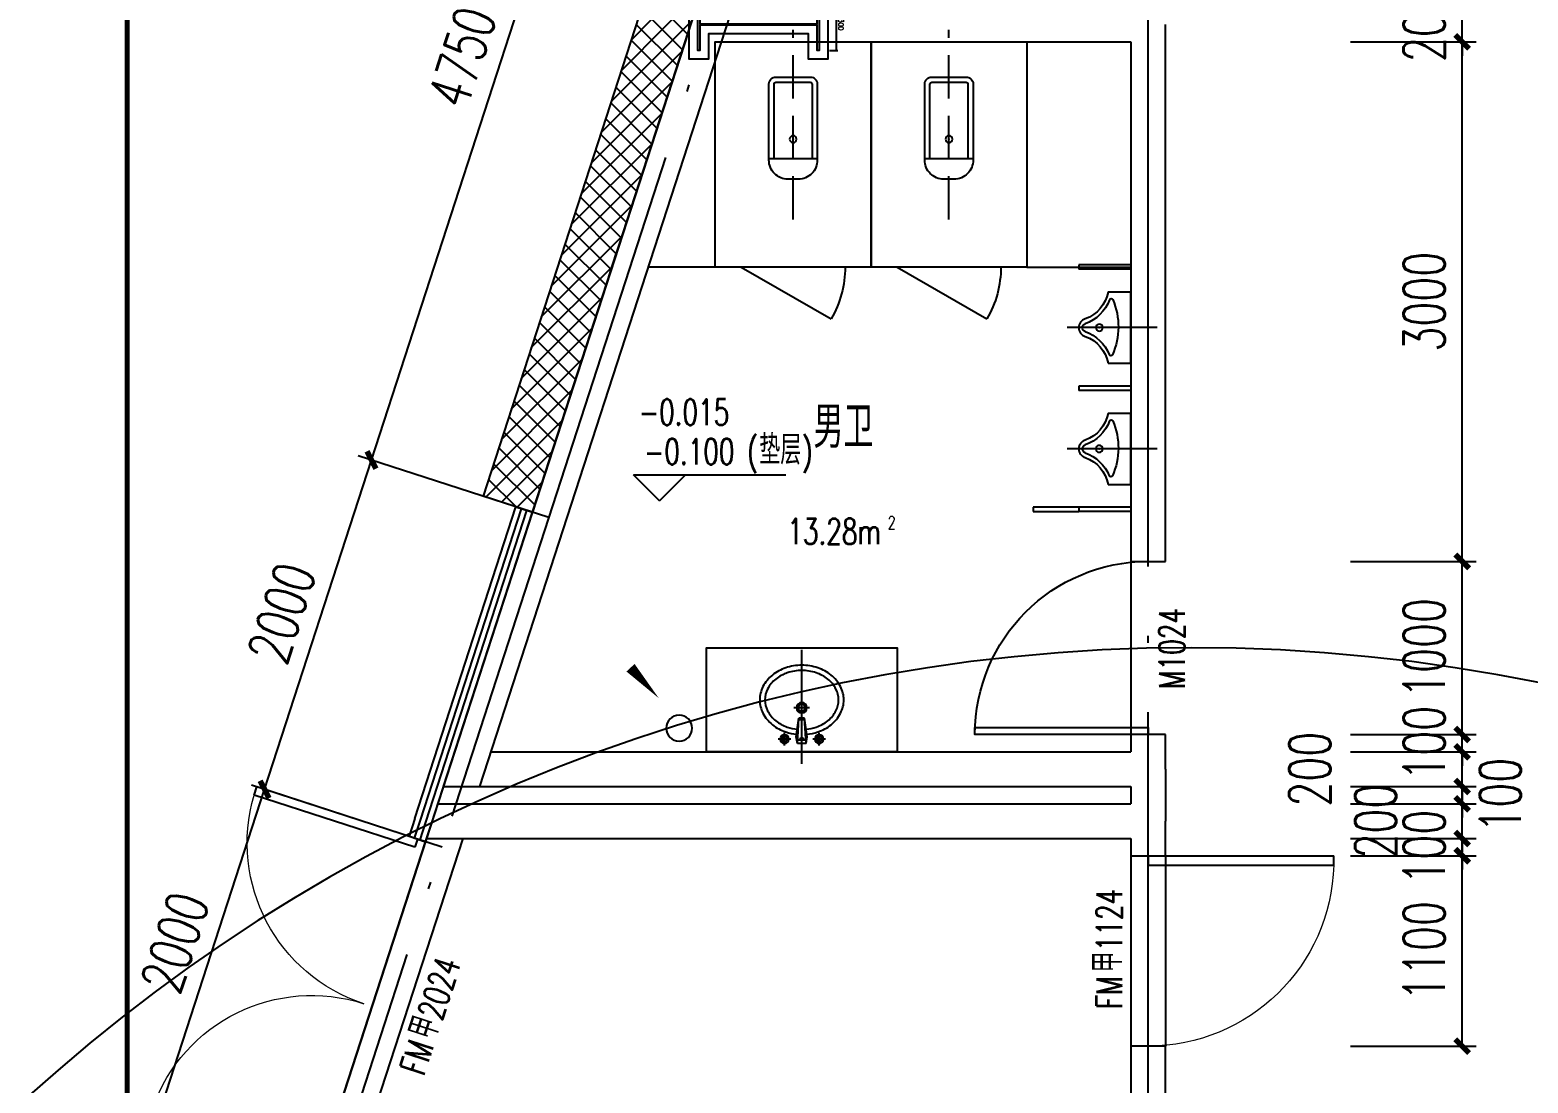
# Model space of a CAD drawing. Extents: x -1313754 to 847533, y 489853 to 941203.
# Drawn here: x -301312 to -292660, y 610357 to 616439 of the extents above; entities that cross this region are included whole.
import ezdxf

# ---------------------------------------------------------------- set-up
doc = ezdxf.new("R2010")
doc.units = 0
doc.header["$LTSCALE"] = 1000
doc.header["$MEASUREMENT"] = 0
for name, pattern in [('10平面$1$DOTE', [2.42, 2, -0.2, 0.02, -0.2]), ('DASH', [0.35, 0.25, -0.1]), ('DOTE', [2.42, 2, -0.2, 0.02, -0.2])]:
    doc.linetypes.add(name, pattern=pattern)
doc.layers.get('Defpoints').update_dxf_attribs({"color": 210})
for name, color, linetype in [('10平面$0$WINDOW_TEXT', 7, 'Continuous'), ('10平面$1$A-AXIS-DOTE', 14, '10平面$1$DOTE'), ('A-AXIS-DOTE', 14, 'DOTE'), ('A-AXIS-DP', 126, 'Continuous'), ('A-HATCH-2', 251, 'Continuous'), ('A-LIN-V', 9, 'Continuous'), ('A-WC', 223, 'Continuous'), ('A-WINDOW', 140, 'Continuous'), ('A-彩色打印层', 12, 'Continuous'), ('A-防火门窗', 1, 'Continuous'), ('AS-COLN', 6, 'Continuous'), ('AS-WALL', 40, 'Continuous'), ('AS-结构边线层', 200, 'Continuous'), ('DIM_ELEV', 3, 'Continuous'), ('DIM_SYMB', 3, 'Continuous'), ('PUB_HATCH', 8, 'Continuous'), ('PUB_TEXT', 7, 'Continuous'), ('SB_ZF消火栓', 10, 'Continuous'), ('SB_ZF消火栓M', 10, 'Continuous'), ('建-墙-幕', 4, 'Continuous'), ('建-房间', 7, 'Continuous'), ('建-标高', 3, 'Continuous'), ('建-门', 4, 'Continuous'), ('建-门窗编号', 7, 'Continuous')]:
    doc.layers.add(name, color=color, linetype=linetype)
doc.styles.add('10平面$0$_TCH_WINDOW', font='SIMPLEX', dxfattribs={"height": 3.5, "bigfont": 'GBCBIG'})
doc.styles.add('_TCH_DIM_T3', font='SIMPLEX', dxfattribs={"width": 0.705882, "bigfont": 'GBCBIG'})
doc.styles.add('_TCH_SPACE', font='SIMPLEX', dxfattribs={"height": 5, "bigfont": 'GBCBIG'})
doc.styles.add('A-STANDARD', font='SIMPLEX', dxfattribs={"bigfont": 'GBCBIG'})
doc.styles.add('A-WIN-LABEL', font='SIMPLEX', dxfattribs={"bigfont": 'GBCBIG'})
doc.dimstyles.new('_TCH_ARCH&&10', dxfattribs={"dimtxt": 29.75, "dimasz": 10, "dimexe": 10, "dimexo": 10, "dimgap": 12.625, "dimtad": 1, "dimdec": 0, "dimzin": 0, "dimdsep": 46, "dimtxsty": '_TCH_DIM_T3', "dimblk": 'ARCHTICK', "dimcen": 0.09, "dimclrt": 7, "dimazin": 2, "dimtfac": 1, "dimtdec": 0, "dimtix": 1, "dimtmove": 2, "dimatfit": 3, "dimfxl": 0, "dimtolj": 1, "dimtzin": 0, "dimarcsym": 0})
doc.dimstyles.new('_TCH_ARCH&&80', dxfattribs={"dimtxt": 238, "dimasz": 80, "dimexe": 80, "dimexo": 80, "dimgap": 101, "dimtad": 1, "dimdec": 0, "dimzin": 0, "dimdsep": 46, "dimtxsty": '_TCH_DIM_T3', "dimblk": 'ARCHTICK', "dimcen": 0.09, "dimclrt": 7, "dimazin": 2, "dimtfac": 1, "dimtdec": 0, "dimtix": 1, "dimtmove": 2, "dimatfit": 3, "dimfxl": 0, "dimtolj": 1, "dimtzin": 0, "dimarcsym": 0})
pattern_1 = [(45, (60, 0), (-60.000061, 60.000061), []), (135, (60, 0), (-60.000061, -60.000061), [])]

# ---------------------------------------------------------------- blocks, each defined once
blk = doc.blocks.new('dote')
at = {"layer": 'A-AXIS-DOTE', "ltscale": 2}
blk.add_line((-74117.8, -264080), (-74117.8, -178596), dxfattribs=at)
blk.add_lwpolyline([(-94568.7, -243562.8), (-72924.8, -176855.6)], dxfattribs=at)
blk = doc.blocks.new('厕卫')
at = {"layer": 'A-AXIS-DOTE', "linetype": 'DASH'}
blk.add_line((50, -823.1), (50, 271.9), dxfattribs=at)
at = {"layer": 'A-WC'}
for p, q in [((-59.8, -40), (-59.8, -469.7)), ((149.8, -30), (-49.8, -30)), ((159.8, -469.7), (159.8, -40)), ((189.8, -469.7), (-89.8, -469.7)), ((350, -1097.2), (-169.6, -1397.2))]:
    blk.add_line(p, q, dxfattribs=at)
blk.add_lwpolyline([(-400, 202.8), (-400, -1097.2), (500, -1097.2), (500, 202.8)], close=True, dxfattribs=at)
blk.add_lwpolyline([(189.8, -40, 0.414214), (149.8, 0), (-49.8, 0, 0.414214), (-89.8, -40), (-89.8, -479.7, 0.414214), (20.2, -589.7), (79.8, -589.7, 0.414214), (189.8, -479.7)], format="xyb", close=True, dxfattribs=at)
blk.add_circle((50, -358.6), 20, dxfattribs=at)
for centre, radius, start, end in [((-49.8, -40), 10, 90, 180), ((149.8, -40), 10, 0, 90), ((350, -1097.2), 600, 180, 209.99988)]:
    blk.add_arc(centre, radius, start, end, dxfattribs=at)
for p in [(50, 0), (50, -358.6)]:
    blk.add_point(p, dxfattribs=at)
blk = doc.blocks.new('43243')
at = {"layer": 'AS-结构边线层'}
blk.add_lwpolyline([(-263994.2, 621290.1), (-277514.2, 621290.1), (-277514.2, 621120.1), (-279354.2, 621120.1), (-279354.2, 620570.1), (-281454.2, 620570), (-281454.2, 621120.1), (-295987, 621120.1), (-313454.2, 567285.8), (-313454.2, 548519.9), (-281454.2, 548519.9), (-281454.2, 549070), (-279354.2, 549070), (-279354.2, 548519.9), (-277514.2, 548519.9), (-277514.2, 548349.9), (-263994.2, 548349.9)], dxfattribs=at)
blk = doc.blocks.new('_ArchTick')
at = {"color": 0, "linetype": 'ByBlock', "const_width": 0.4}
blk.add_lwpolyline([(-0.5, -0.5), (0.5, 0.5)], dxfattribs=at)
blk = doc.blocks.new('*D1765')
at = {"layer": 'A-AXIS-DP', "color": 0, "lineweight": -2}
for p, q in [((-195790, 766880), (-195790, 766928.7)), ((-195790, 766918.7), (-195490, 766918.7)), ((-195490, 766880), (-195490, 766928.7))]:
    blk.add_line(p, q, dxfattribs=at)
at = {"layer": 'Defpoints', "color": 0}
for p in [(-195490, 766918.7), (-195790, 766870), (-195490, 766870)]:
    blk.add_point(p, dxfattribs=at)
at = {"layer": 'A-AXIS-DP', "color": 0, "lineweight": -2, "xscale": 10, "yscale": 10, "zscale": 10, "rotation": 180}
blk.add_blockref('_ArchTick', (-195790, 766918.7), dxfattribs=at)
at = {"layer": 'A-AXIS-DP', "color": 0, "lineweight": -2, "xscale": 10, "yscale": 10, "zscale": 10}
blk.add_blockref('_ArchTick', (-195490, 766918.7), dxfattribs=at)
at = {"layer": 'A-AXIS-DP', "color": 7, "insert": (-195640, 766946.2), "char_height": 29.75, "attachment_point": 5, "style": '_TCH_DIM_T3'}
blk.add_mtext('\\A1;300', dxfattribs=at)
blk = doc.blocks.new('*D1766')
at = {"layer": 'A-AXIS-DP', "color": 0, "lineweight": -2}
for p, q in [((-195800, 766820), (-195841.2, 766820)), ((-195831.2, 766120), (-195831.2, 766820)), ((-195800, 766120), (-195841.2, 766120))]:
    blk.add_line(p, q, dxfattribs=at)
at = {"layer": 'Defpoints', "color": 0}
for p in [(-195831.2, 766820), (-195790, 766820), (-195790, 766120)]:
    blk.add_point(p, dxfattribs=at)
at = {"layer": 'A-AXIS-DP', "color": 0, "lineweight": -2, "xscale": 10, "yscale": 10, "zscale": 10}
for p, rotation in [((-195831.2, 766820), 90), ((-195831.2, 766120), 270)]:
    blk.add_blockref('_ArchTick', p, dxfattribs=dict(at, rotation=rotation))
at = {"layer": 'A-AXIS-DP', "color": 7, "insert": (-195858.7, 766470), "char_height": 29.75, "attachment_point": 5, "rotation": 90, "style": '_TCH_DIM_T3'}
blk.add_mtext('\\A1;700', dxfattribs=at)
blk = doc.blocks.new('$lvtry$00000224')
at = {"color": 0}
for p, q in [((-362.5, 0), (-362.5, -300)), ((-337.5, 0), (-362.5, 0)), ((-337.5, 0), (-337.5, -300)), ((337.5, 0), (337.5, -300)), ((362.5, 0), (337.5, 0)), ((362.5, 0), (362.5, -300)), ((-337.5, -300), (-362.5, -300)), ((362.5, -300), (337.5, -300))]:
    blk.add_line(p, q, dxfattribs=at)
at = {"color": 0, "elevation": 0}
blk.add_lwpolyline([(-205, -130.7), (-205, 0), (205, 0), (205, -130.7, 0.268068), (50.8, -263.5, -0.317765), (0, -299.6, -0.317765), (-50.8, -263.5, 0.268068)], format="xyb", close=True, dxfattribs=at)
at = {"color": 0}
blk.add_circle((0, -181.6, 0), 20, dxfattribs=at)
for centre, radius, start, end in [((5.1, -466.4, 0), 395, 66.66751, 114.10839), ((-152.2, -115, 0), 10, 114.10839, 248.1394), ((-242.8, -340.9, 0), 233.4, 19.26394, 68.1394), ((242.8, -340.9, 0), 233.4, 110.49411, 160.73606), ((157.6, -112.9, 0), 10, 290.49411, 66.66751), ((0.2, -256, 0), 24, 199.26394, 269.49984), ((-0.2, -256, 0), 24, 270.50016, 340.73606)]:
    blk.add_arc(centre, radius, start, end, dxfattribs=at)
blk.add_point((0, -181.6, 0), dxfattribs=at)
at = {"layer": 'A-AXIS-DOTE'}
blk.add_lwpolyline([(0, 152.7), (0, -367.3)], dxfattribs=at)
blk = doc.blocks.new('小便器')
at = {"layer": 'A-WC', "xscale": -1, "rotation": 89.99999999999999}
blk.add_blockref('$lvtry$00000224', (2044606.1, 1695653.6), dxfattribs=at)
blk = doc.blocks.new('343243')
at = {"layer": '10平面$1$A-AXIS-DOTE'}
blk.add_lwpolyline([(-137039.2, 783550), (-137039.2, 784210)], dxfattribs=at)
at = {"layer": 'A-WC'}
for p, q in [((-137039.2, 783829.9), (-137039.2, 783920.1)), ((-137084.2, 783875), (-136994.1, 783875)), ((-137070.6, 783706.5), (-137055.9, 783814.2)), ((-137064.2, 783667.6), (-137055.9, 783814.2)), ((-137056.4, 783804.1), (-137022, 783804.1)), ((-137055.9, 783814.2), (-137022.5, 783814.2)), ((-137014.2, 783667.6), (-137022.5, 783814.2)), ((-137007.7, 783706.5), (-137022.5, 783814.2)), ((-137139.2, 783657.5), (-137139.2, 783730.5)), ((-137064.2, 783667.6), (-137070.6, 783706.5)), ((-137014.2, 783667.6), (-137007.7, 783706.5)), ((-136939.2, 783657.5), (-136939.2, 783730.5)), ((-137175.7, 783694), (-137102.7, 783694)), ((-137064.2, 783667.6), (-137014.2, 783667.6)), ((-137063.1, 783687.3), (-137015.3, 783687.3)), ((-136975.7, 783694), (-136902.7, 783694))]:
    blk.add_line(p, q, dxfattribs=at)
for points in [[(-137068.6, 783721.5, -0.055034), (-137132.1, 783735, -0.088849), (-137208.4, 783776.4, -0.104988), (-137263.3, 783843.2, -0.12017), (-137282, 783920, -0.12017), (-137263.3, 783996.8, -0.104988), (-137208.4, 784063.6, -0.088849), (-137132.1, 784105, -0.080052), (-137039.2, 784120, -0.080052)], [(-137064.5, 783751.2, -0.056066), (-137122.6, 783763.4, -0.088849), (-137189.7, 783799.8, -0.104988), (-137236.6, 783857, -0.12017), (-137252, 783920, -0.12017), (-137236.6, 783983, -0.104988), (-137189.7, 784040.2, -0.088849), (-137122.6, 784076.6, -0.080052), (-137039.2, 784090, -0.080052)], [(-137039.2, 784120, -0.080052), (-136946.3, 784105, -0.088849), (-136870, 784063.6, -0.104988), (-136815.1, 783996.8, -0.12017), (-136796.4, 783920, -0.12017), (-136815.1, 783843.2, -0.104988), (-136870, 783776.4, -0.088849), (-136946.3, 783735, -0.055034), (-137009.8, 783721.5, -0.080052)], [(-137039.2, 784090, -0.080052), (-136955.7, 784076.6, -0.088849), (-136888.7, 784040.2, -0.104988), (-136841.7, 783983, -0.12017), (-136826.4, 783920, -0.12017), (-136841.7, 783857, -0.104988), (-136888.7, 783799.8, -0.088849), (-136955.7, 783763.4, -0.056066), (-137013.9, 783751.2, -0.080052)]]:
    blk.add_lwpolyline(points, format="xyb", dxfattribs=at)
for centre, radius in [((-137039.2, 783875), 30), ((-137039.2, 783875), 20), ((-137139.2, 783694), 25), ((-137139.2, 783694), 15), ((-136939.2, 783694), 25), ((-136939.2, 783694), 15)]:
    blk.add_circle(centre, radius, dxfattribs=at)
for centre, start, end in [((-137040.4, 783694.7), 80.52523, 279.47477), ((-137038, 783694.7), 260.52523, 99.47477)]:
    blk.add_arc(centre, 7.19, start, end, dxfattribs=at)
blk = doc.blocks.new('3132')
at = {"layer": 'DIM_ELEV', "linetype": 'DASH', "const_width": 30}
blk.add_lwpolyline([(-300250, 621840), (-292930, 621840, -0.414214), (-292430, 621340), (-292430, 609770, -0.414214), (-292930, 609270), (-300250, 609270, -0.414214), (-300750, 609770), (-300750, 621340, -0.414214)], format="xyb", close=True, dxfattribs=at)
blk = doc.blocks.new('45345')
at = {"layer": 'A-WC'}
h = blk.add_hatch(dxfattribs=at)
h.set_pattern_fill('ANSI31', color=256, scale=10)
h.set_pattern_definition([(30, (40598742844.535, 3385776346.45), (-7.9375, 13.74815), [])])
edge = h.paths.add_edge_path()
edge.add_arc((40598742441.347763, 3385774511.717568), 50, 0, 360)
blk.add_circle((40598742441.347763, 3385774511.717568), 50, dxfattribs=at)
blk = doc.blocks.new('A$C5D961328')
at = {"layer": 'A-LIN-V', "ltscale": 500}
blk.add_circle((350, 40), 10001.4, dxfattribs=at)
blk = doc.blocks.new('we42342343234')
at = {"layer": 'SB_ZF消火栓M', "xscale": -1, "rotation": 270}
blk.add_blockref('A$C5D961328', (-294644.2, 602520), dxfattribs=at)
blk = doc.blocks.new('234243242332')
at = {"layer": 'SB_ZF消火栓'}
blk.add_blockref('we42342343234', (0, 0), dxfattribs=at)
blk = doc.blocks.new('*D496')
at = {"layer": 'A-AXIS-DP', "color": 0, "lineweight": -2}
for p, q in [((-300573.8, 610150.7), (-299956.6, 612053)), ((-298931.7, 611720.5), (-300032.7, 612077.7)), ((-299548.9, 609818.1), (-300649.9, 610175.4))]:
    blk.add_line(p, q, dxfattribs=at)
at = {"layer": 'Defpoints', "color": 0}
for p in [(-299956.6, 612053), (-298855.6, 611695.8), (-299472.8, 609793.4)]:
    blk.add_point(p, dxfattribs=at)
at = {"layer": 'A-AXIS-DP', "color": 0, "lineweight": -2, "xscale": 80, "yscale": 80, "zscale": 80}
for p, rotation in [((-299956.6, 612053), 72.023713418136), ((-300573.8, 610150.7), 252.023713418136)]:
    blk.add_blockref('_ArchTick', p, dxfattribs=dict(at, rotation=rotation))
at = {"layer": 'A-AXIS-DP', "color": 7, "insert": (-300474.4, 611169.7), "char_height": 238, "attachment_point": 5, "rotation": 72.02371, "style": '_TCH_DIM_T3'}
blk.add_mtext('\\A1;2000', dxfattribs=at)
blk = doc.blocks.new('*D497')
at = {"layer": 'A-AXIS-DP', "color": 0, "lineweight": -2}
for p, q in [((-299956.6, 612053), (-299339.3, 613955.4)), ((-298314.4, 613622.9), (-299415.4, 613980.1)), ((-298931.7, 611720.5), (-300032.7, 612077.7))]:
    blk.add_line(p, q, dxfattribs=at)
at = {"layer": 'Defpoints', "color": 0}
for p in [(-299339.3, 613955.4), (-298238.3, 613598.2), (-298855.6, 611695.8)]:
    blk.add_point(p, dxfattribs=at)
at = {"layer": 'A-AXIS-DP', "color": 0, "lineweight": -2, "xscale": 80, "yscale": 80, "zscale": 80}
for p, rotation in [((-299339.3, 613955.4), 72.02371341813563), ((-299956.6, 612053), 252.0237134181356)]:
    blk.add_blockref('_ArchTick', p, dxfattribs=dict(at, rotation=rotation))
at = {"layer": 'A-AXIS-DP', "color": 7, "insert": (-299857.2, 613072.1), "char_height": 238, "attachment_point": 5, "rotation": 72.02371, "style": '_TCH_DIM_T3'}
blk.add_mtext('\\A1;2000', dxfattribs=at)
blk = doc.blocks.new('*D498')
at = {"layer": 'A-AXIS-DP', "color": 0, "lineweight": -2}
for p, q in [((-299339.3, 613955.4), (-297873.4, 618473.5)), ((-296848.5, 618141), (-297949.4, 618498.2)), ((-298314.4, 613622.9), (-299415.4, 613980.1))]:
    blk.add_line(p, q, dxfattribs=at)
at = {"layer": 'Defpoints', "color": 0}
for p in [(-297873.4, 618473.5), (-296772.4, 618116.3), (-298238.3, 613598.2)]:
    blk.add_point(p, dxfattribs=at)
at = {"layer": 'A-AXIS-DP', "color": 0, "lineweight": -2, "xscale": 80, "yscale": 80, "zscale": 80}
for p, rotation in [((-297873.4, 618473.5), 72.02371341813652), ((-299339.3, 613955.4), 252.0237134181365)]:
    blk.add_blockref('_ArchTick', p, dxfattribs=dict(at, rotation=rotation))
at = {"layer": 'A-AXIS-DP', "color": 7, "insert": (-298815.6, 616282.4), "char_height": 238, "attachment_point": 5, "rotation": 72.02371, "style": '_TCH_DIM_T3'}
blk.add_mtext('\\A1;4750', dxfattribs=at)
blk = doc.blocks.new('*D552')
at = {"layer": 'A-AXIS-DP', "color": 0, "lineweight": -2}
for p, q in [((-293684.2, 611670), (-292960, 611670)), ((-293040, 610570), (-293040, 611670)), ((-293684.2, 610570), (-292960, 610570))]:
    blk.add_line(p, q, dxfattribs=at)
at = {"layer": 'Defpoints', "color": 0}
for p in [(-293764.2, 611670), (-293040, 611670), (-293764.2, 610570)]:
    blk.add_point(p, dxfattribs=at)
at = {"layer": 'A-AXIS-DP', "color": 0, "lineweight": -2, "xscale": 80, "yscale": 80, "zscale": 80}
for p, rotation in [((-293040, 611670), 90), ((-293040, 610570), 270)]:
    blk.add_blockref('_ArchTick', p, dxfattribs=dict(at, rotation=rotation))
at = {"layer": 'A-AXIS-DP', "color": 7, "insert": (-293260, 611120), "char_height": 238, "attachment_point": 5, "rotation": 90, "style": '_TCH_DIM_T3'}
blk.add_mtext('\\A1;1100', dxfattribs=at)
blk = doc.blocks.new('*D553')
at = {"layer": 'A-AXIS-DP', "color": 0, "lineweight": -2}
for p, q in [((-293040, 611770), (-293040, 611850)), ((-293684.2, 611770), (-292960, 611770)), ((-293040, 611670), (-293040, 611770)), ((-293684.2, 611670), (-292960, 611670)), ((-293040, 611670), (-293040, 611590))]:
    blk.add_line(p, q, dxfattribs=at)
at = {"layer": 'Defpoints', "color": 0}
for p in [(-293764.2, 611770), (-293040, 611770), (-293764.2, 611670)]:
    blk.add_point(p, dxfattribs=at)
at = {"layer": 'A-AXIS-DP', "color": 0, "lineweight": -2, "xscale": 80, "yscale": 80, "zscale": 80}
for p, rotation in [((-293040, 611770), 270), ((-293040, 611670), 90)]:
    blk.add_blockref('_ArchTick', p, dxfattribs=dict(at, rotation=rotation))
at = {"layer": 'A-AXIS-DP', "color": 7, "insert": (-293260, 611720), "char_height": 238, "attachment_point": 5, "rotation": 90, "style": '_TCH_DIM_T3'}
blk.add_mtext('\\A1;100', dxfattribs=at)
blk = doc.blocks.new('*D554')
at = {"layer": 'A-AXIS-DP', "color": 0, "lineweight": -2}
for p, q in [((-293040, 611970), (-293040, 612050)), ((-293684.2, 611970), (-292960, 611970)), ((-293040, 611770), (-293040, 611970)), ((-293684.2, 611770), (-292960, 611770)), ((-293040, 611770), (-293040, 611690))]:
    blk.add_line(p, q, dxfattribs=at)
at = {"layer": 'Defpoints', "color": 0}
for p in [(-293764.2, 611970), (-293040, 611970), (-293764.2, 611770)]:
    blk.add_point(p, dxfattribs=at)
at = {"layer": 'A-AXIS-DP', "color": 0, "lineweight": -2, "xscale": 80, "yscale": 80, "zscale": 80}
for p, rotation in [((-293040, 611970), 270), ((-293040, 611770), 90)]:
    blk.add_blockref('_ArchTick', p, dxfattribs=dict(at, rotation=rotation))
at = {"layer": 'A-AXIS-DP', "color": 7, "insert": (-293540, 611870), "char_height": 238, "attachment_point": 5, "rotation": 90, "style": '_TCH_DIM_T3'}
blk.add_mtext('\\A1;200', dxfattribs=at)
blk = doc.blocks.new('*D555')
at = {"layer": 'A-AXIS-DP', "color": 0, "lineweight": -2}
for p, q in [((-293040, 612070), (-293040, 612150)), ((-293684.2, 612070), (-292960, 612070)), ((-293040, 611970), (-293040, 612070)), ((-293684.2, 611970), (-292960, 611970)), ((-293040, 611970), (-293040, 611890))]:
    blk.add_line(p, q, dxfattribs=at)
at = {"layer": 'Defpoints', "color": 0}
for p in [(-293764.2, 612070), (-293040, 612070), (-293764.2, 611970)]:
    blk.add_point(p, dxfattribs=at)
at = {"layer": 'A-AXIS-DP', "color": 0, "lineweight": -2, "xscale": 80, "yscale": 80, "zscale": 80}
for p, rotation in [((-293040, 612070), 270), ((-293040, 611970), 90)]:
    blk.add_blockref('_ArchTick', p, dxfattribs=dict(at, rotation=rotation))
at = {"layer": 'A-AXIS-DP', "color": 7, "insert": (-292820, 612020), "char_height": 238, "attachment_point": 5, "rotation": 90, "style": '_TCH_DIM_T3'}
blk.add_mtext('\\A1;100', dxfattribs=at)
blk = doc.blocks.new('*D556')
at = {"layer": 'A-AXIS-DP', "color": 0, "lineweight": -2}
for p, q in [((-293040, 612270), (-293040, 612350)), ((-293684.2, 612270), (-292960, 612270)), ((-293040, 612070), (-293040, 612270)), ((-293684.2, 612070), (-292960, 612070)), ((-293040, 612070), (-293040, 611990))]:
    blk.add_line(p, q, dxfattribs=at)
at = {"layer": 'Defpoints', "color": 0}
for p in [(-293764.2, 612270), (-293040, 612270), (-293764.2, 612070)]:
    blk.add_point(p, dxfattribs=at)
at = {"layer": 'A-AXIS-DP', "color": 0, "lineweight": -2, "xscale": 80, "yscale": 80, "zscale": 80}
for p, rotation in [((-293040, 612270), 270), ((-293040, 612070), 90)]:
    blk.add_blockref('_ArchTick', p, dxfattribs=dict(at, rotation=rotation))
at = {"layer": 'A-AXIS-DP', "color": 7, "insert": (-293920, 612170), "char_height": 238, "attachment_point": 5, "rotation": 90, "style": '_TCH_DIM_T3'}
blk.add_mtext('\\A1;200', dxfattribs=at)
blk = doc.blocks.new('*D557')
at = {"layer": 'A-AXIS-DP', "color": 0, "lineweight": -2}
for p, q in [((-293040, 612370), (-293040, 612450)), ((-293684.2, 612370), (-292960, 612370)), ((-293040, 612270), (-293040, 612370)), ((-293684.2, 612270), (-292960, 612270)), ((-293040, 612270), (-293040, 612190))]:
    blk.add_line(p, q, dxfattribs=at)
at = {"layer": 'Defpoints', "color": 0}
for p in [(-293764.2, 612370), (-293040, 612370), (-293764.2, 612270)]:
    blk.add_point(p, dxfattribs=at)
at = {"layer": 'A-AXIS-DP', "color": 0, "lineweight": -2, "xscale": 80, "yscale": 80, "zscale": 80}
for p, rotation in [((-293040, 612370), 270), ((-293040, 612270), 90)]:
    blk.add_blockref('_ArchTick', p, dxfattribs=dict(at, rotation=rotation))
at = {"layer": 'A-AXIS-DP', "color": 7, "insert": (-293260, 612320), "char_height": 238, "attachment_point": 5, "rotation": 90, "style": '_TCH_DIM_T3'}
blk.add_mtext('\\A1;100', dxfattribs=at)
blk = doc.blocks.new('*D558')
at = {"layer": 'A-AXIS-DP', "color": 0, "lineweight": -2}
for p, q in [((-293684.2, 613370), (-292960, 613370)), ((-293040, 612370), (-293040, 613370)), ((-293684.2, 612370), (-292960, 612370))]:
    blk.add_line(p, q, dxfattribs=at)
at = {"layer": 'Defpoints', "color": 0}
for p in [(-293764.2, 613370), (-293040, 613370), (-293764.2, 612370)]:
    blk.add_point(p, dxfattribs=at)
at = {"layer": 'A-AXIS-DP', "color": 0, "lineweight": -2, "xscale": 80, "yscale": 80, "zscale": 80}
for p, rotation in [((-293040, 613370), 90), ((-293040, 612370), 270)]:
    blk.add_blockref('_ArchTick', p, dxfattribs=dict(at, rotation=rotation))
at = {"layer": 'A-AXIS-DP', "color": 7, "insert": (-293260, 612870), "char_height": 238, "attachment_point": 5, "rotation": 90, "style": '_TCH_DIM_T3'}
blk.add_mtext('\\A1;1000', dxfattribs=at)
blk = doc.blocks.new('*D559')
at = {"layer": 'A-AXIS-DP', "color": 0, "lineweight": -2}
for p, q in [((-293684.2, 616370), (-292960, 616370)), ((-293040, 613370), (-293040, 616370)), ((-293684.2, 613370), (-292960, 613370))]:
    blk.add_line(p, q, dxfattribs=at)
at = {"layer": 'Defpoints', "color": 0}
for p in [(-293764.2, 616370), (-293040, 616370), (-293764.2, 613370)]:
    blk.add_point(p, dxfattribs=at)
at = {"layer": 'A-AXIS-DP', "color": 0, "lineweight": -2, "xscale": 80, "yscale": 80, "zscale": 80}
for p, rotation in [((-293040, 616370), 90), ((-293040, 613370), 270)]:
    blk.add_blockref('_ArchTick', p, dxfattribs=dict(at, rotation=rotation))
at = {"layer": 'A-AXIS-DP', "color": 7, "insert": (-293260, 614870), "char_height": 238, "attachment_point": 5, "rotation": 90, "style": '_TCH_DIM_T3'}
blk.add_mtext('\\A1;3000', dxfattribs=at)
blk = doc.blocks.new('*D560')
at = {"layer": 'A-AXIS-DP', "color": 0, "lineweight": -2}
for p, q in [((-293040, 616570), (-293040, 616650)), ((-293684.2, 616570), (-292960, 616570)), ((-293040, 616370), (-293040, 616570)), ((-293684.2, 616370), (-292960, 616370)), ((-293040, 616370), (-293040, 616290))]:
    blk.add_line(p, q, dxfattribs=at)
at = {"layer": 'Defpoints', "color": 0}
for p in [(-293764.2, 616570), (-293040, 616570), (-293764.2, 616370)]:
    blk.add_point(p, dxfattribs=at)
at = {"layer": 'A-AXIS-DP', "color": 0, "lineweight": -2, "xscale": 80, "yscale": 80, "zscale": 80}
for p, rotation in [((-293040, 616570), 270), ((-293040, 616370), 90)]:
    blk.add_blockref('_ArchTick', p, dxfattribs=dict(at, rotation=rotation))
at = {"layer": 'A-AXIS-DP', "color": 7, "insert": (-293260, 616470), "char_height": 238, "attachment_point": 5, "rotation": 90, "style": '_TCH_DIM_T3'}
blk.add_mtext('\\A1;200', dxfattribs=at)
blk = doc.blocks.new('*U29')
at = {"color": 0}
blk.add_lwpolyline([(500, 0), (500, 1000), (460, 1000), (460, 0)], close=True, dxfattribs=at)
blk.add_arc((500, 0), 1000, 90, 180, dxfattribs=at)
blk = doc.blocks.new('*U28')
at = {"color": 0, "xscale": 0.001, "yscale": 0.001, "zscale": 0.001}
blk.add_blockref('*U29', (0, 0), dxfattribs=at)
blk = doc.blocks.new('10平面$0$$DorLib2D$00000002')
for p, q in [((-0.5, 0), (-0.5, 0.4875)), ((-0.475, 0.4875), (-0.5, 0.4875)), ((-0.475, 0), (-0.475, 0.4875)), ((0.475, 0), (0.475, 0.4875)), ((0.475, 0.4875), (0.5, 0.4875)), ((0.5, 0), (0.5, 0.4875)), ((-0.5, 0), (-0.475, 0)), ((0.5, 0), (0.475, 0))]:
    blk.add_line(p, q)
at = {"lineweight": 13}
for centre, start, end in [((-0.4875, 0), 0, 88.5307), ((0.4875, 0), 91.4693, 180)]:
    blk.add_arc(centre, 0.4875, start, end, dxfattribs=at)
blk = doc.blocks.new('$DorLib2D$00000001')
for p, q in [((0.45, 0.975), (0.5, 0.975)), ((0.45, 0), (0.45, 0.975)), ((0.5, 0), (0.5, 0.975)), ((0.5, 0), (0.45, 0))]:
    blk.add_line(p, q)
at = {"lineweight": 13}
blk.add_arc((0.475, 0), 0.975, 91.46928, 180, dxfattribs=at)
blk = doc.blocks.new('nt66')
at = {"layer": 'A-HATCH-2'}
blk.add_lwpolyline([(-195840, 766870), (-195440, 766870), (-195440, 766758), (-195586, 766758), (-195586, 766182), (-195440, 766182), (-195440, 766070), (-195840, 766070), (-195840, 766182), (-195694, 766182), (-195694, 766758), (-195840, 766758)], close=True, dxfattribs=at)
at = {"layer": 'AS-COLN'}
blk.add_lwpolyline([(-195790, 766820), (-195490, 766820), (-195490, 766808), (-195636, 766808), (-195636, 766132), (-195490, 766132), (-195490, 766120), (-195790, 766120), (-195790, 766132), (-195644, 766132), (-195644, 766808), (-195790, 766808)], close=True, dxfattribs=at)
at = {"layer": 'A-AXIS-DP'}
for p1, p2, distance, picture, middle in [((-195790, 766870), (-195490, 766870), 48.8, '*D1765', (-195640, 766946.2)), ((-195790, 766120), (-195790, 766820), 41.2, '*D1766', (-195858.7, 766470))]:
    dim = blk.add_aligned_dim(p1=p1, p2=p2, distance=distance, dimstyle='_TCH_ARCH&&10', dxfattribs=at)
    dim.commit()
    dim.dimension.update_dxf_attribs({"geometry": picture, "text_midpoint": middle})
blk = doc.blocks.new('42343')
at = {"rotation": 270}
blk.add_blockref('nt66', (-1063574.2, 420830), dxfattribs=at)

msp = doc.modelspace()

# ---------------------------------------------------------------- hatches: boundary and pattern name
at = {"layer": 'PUB_HATCH'}
h = msp.add_hatch(dxfattribs=at)
h.set_pattern_fill('多孔材料', color=256, scale=30, style=0)
h.set_pattern_definition(pattern_1)
h.paths.add_polyline_path([(-297510.8, 616423.7), (-296943.6, 618171.9), (-297228.9, 618264.4), (-297796.2, 616516.3)])
h = msp.add_hatch(dxfattribs=at)
h.set_pattern_fill('多孔材料', color=256, scale=30, style=0)
h.set_pattern_definition(pattern_1)
h.paths.add_polyline_path([(-297510.8, 616423.7), (-297796.2, 616516.3), (-298694.9, 613746.3), (-298409.5, 613653.7)])

# ---------------------------------------------------------------- linework, layer by layer
at = {"layer": 'A-WC'}
for p, q in [((-297318, 615070), (-297739.8, 615070)), ((-295554.2, 615070), (-294954.2, 615070)), ((-295254.2, 613682.5), (-295518, 613682.5)), ((-295518, 613682.5), (-295518, 613672.5)), ((-295518, 613672.5), (-295518, 613662.5)), ((-295518, 613662.5), (-295518, 613657.5)), ((-295518, 613657.5), (-295254.2, 613657.5))]:
    msp.add_line(p, q, dxfattribs=at)
msp.add_lwpolyline([(-296304.2, 612270), (-297404.2, 612270), (-297404.2, 612870), (-296304.2, 612870), (-296304.2, 612270)], dxfattribs=at)
at = {"layer": 'A-彩色打印层'}
for p, q in [((-297960.2, 615038.7), (-297923.7, 615151.2)), ((-299644.2, 609848.5), (-299027, 611750.9)), ((-299454, 609786.8), (-298810.5, 611770))]:
    msp.add_line(p, q, dxfattribs=at)
at = {"layer": 'A-防火门窗'}
for p, q in [((-294954.2, 611670), (-294954.2, 610570)), ((-294754.2, 611670), (-294754.2, 610570))]:
    msp.add_line(p, q, dxfattribs=at)
at = {"layer": 'AS-WALL'}
for p, q in [((-297295.5, 616439.1), (-296354.6, 619339.1)), ((-297510.8, 616423.7), (-296943.6, 618171.9)), ((-298923.4, 612070), (-297485.8, 616500.9)), ((-297796.2, 616516.3), (-298694.9, 613746.3)), ((-294754.2, 613370), (-294754.2, 616470)), ((-298713.1, 612070), (-297295.5, 616439.1)), ((-297510.8, 616423.7), (-298409.5, 613653.7)), ((-297528.2, 616370), (-297528.2, 616370)), ((-297318, 616370), (-294954.2, 616370)), ((-294954.2, 616370), (-294954.2, 613370)), ((-298409.5, 613653.7), (-298694.9, 613746.3)), ((-294954.2, 613370), (-294754.2, 613370)), ((-294754.2, 612370), (-294954.2, 612370)), ((-294954.2, 612370), (-294954.2, 612270)), ((-294754.2, 612170), (-294754.2, 612370)), ((-298648.3, 612270), (-294954.2, 612270)), ((-294754.2, 612170), (-294754.2, 611870)), ((-298923.4, 612070), (-298713.1, 612070)), ((-298713.1, 612070), (-294954.2, 612070)), ((-294954.2, 612070), (-294954.2, 611970)), ((-298955.9, 611970), (-294954.2, 611970)), ((-294754.2, 611670), (-294754.2, 611870)), ((-299020.7, 611770), (-294954.2, 611770)), ((-294954.2, 611770), (-294954.2, 611670)), ((-294954.2, 611670), (-294754.2, 611670)), ((-294954.2, 610570), (-294954.2, 587320)), ((-294754.2, 610570), (-294954.2, 610570)), ((-294754.2, 587320), (-294754.2, 610570))]:
    msp.add_line(p, q, dxfattribs=at)
at = {"layer": 'DIM_SYMB'}
msp.add_lwpolyline([(-298200, 613140, 0, 0, 0), (-297680, 612580, 0, 64, 0), (-297843.3, 612755.9, 0, 0, 0)], format="xyseb", dxfattribs=at)
at = {"layer": '建-墙-幕'}
for p, q in [((-299088.4, 611885.4), (-298504.7, 613684.6)), ((-299056.7, 611875.1), (-298473, 613674.3)), ((-299025, 611864.9), (-298441.3, 613664)), ((-298993.3, 611854.6), (-298409.5, 613653.7)), ((-298504.7, 613684.6), (-298409.5, 613653.7)), ((-299088.4, 611885.4), (-299121.9, 611782.2)), ((-299090.2, 611771.9), (-299056.7, 611875.1)), ((-299058.5, 611761.6), (-299025, 611864.9)), ((-299026.8, 611751.3), (-298993.3, 611854.6)), ((-299121.9, 611782.2), (-299026.8, 611751.3))]:
    msp.add_line(p, q, dxfattribs=at)
at = {"layer": '建-标高'}
for p, q in [((-297676.4, 613720), (-297826.4, 613870)), ((-297826.4, 613870), (-296946.4, 613870)), ((-297676.4, 613720), (-297526.4, 613870))]:
    msp.add_line(p, q, dxfattribs=at)
at = {"layer": '建-门'}
msp.add_line((-294954.2, 613370), (-294954.2, 612370), dxfattribs=at)

# ---------------------------------------------------------------- block references
at = {"xscale": -1}
for p in [(-296854.2, 616167.2), (-295954.2, 616167.2)]:
    msp.add_blockref('厕卫', p, dxfattribs=at)
at = {"rotation": 180.0000000000122}
for p in [(1749651.9, 2310373.6), (1749651.9, 2309673.6)]:
    msp.add_blockref('小便器', p, dxfattribs=at)
at = {"layer": 'A-AXIS-DP'}
msp.add_blockref('3132', (0, 0), dxfattribs=at)
at = {"layer": 'A-LIN-V', "xscale": -1.5, "yscale": 1.5, "zscale": 1.5, "rotation": 342.0237134181253}
msp.add_blockref('45345', (56357640281.1, -23624710765.4), dxfattribs=at)
at = {"layer": 'A-WINDOW'}
for name in ['43243', '42343']:
    msp.add_blockref(name, (0, 0), dxfattribs=at)
at = {"layer": 'A-WINDOW', "xscale": -1, "rotation": 359.9999999999804}
msp.add_blockref('343243', (-433893.4, -171350), dxfattribs=at)
at = {"layer": 'A-防火门窗'}
for name, p, xscale, yscale, zscale, rotation in [('10平面$0$$DorLib2D$00000002', (-299383, 610815.6), -2000, 2000, 100, 72.0237134181378), ('$DorLib2D$00000001', (-294854.2, 611120), -1100, 1100, 199.9999999999998, 269.999999997706)]:
    msp.add_blockref(name, p, dxfattribs=dict(at, xscale=xscale, yscale=yscale, zscale=zscale, rotation=rotation))
at = {"layer": 'AS-WALL'}
msp.add_blockref('dote', (-220736.4, 804820), dxfattribs=at)
at = {"layer": 'SB_ZF消火栓', "linetype": 'Continuous'}
msp.add_blockref('234243242332', (0, 0), dxfattribs=at)
at = {"layer": '建-门'}
ref = msp.add_blockref('*U28', (-294854.2, 612870), dxfattribs=dict(at, xscale=1000, yscale=-1000, zscale=199.9999999999998, rotation=269.9999999977616))
ref.add_attrib('A', 'M1024', (-294642.3, 612632.5), dxfattribs={"layer": '建-门窗编号', "ltscale": 500, "height": 148.75, "rotation": 90, "style": 'A-WIN-LABEL', "width": 0.705882})

# ---------------------------------------------------------------- texts
at = {"layer": '10平面$0$WINDOW_TEXT', "style": '10平面$0$_TCH_WINDOW', "width": 0.705882}
for s, rotation, p in [('1124', 90, (-295004.2, 611118.9)), ('2024', 72.02371, (-298933.3, 610710.7)), ('FM', 90, (-295004.2, 610786.1)), ('FM', 72.02371, (-299036, 610394.1))]:
    msp.add_text(s, height=148.75, rotation=rotation, dxfattribs=at).set_placement(p)
at = {"layer": '10平面$0$WINDOW_TEXT', "style": '10平面$0$_TCH_WINDOW'}
for rotation, p in [(90, (-295004.2, 610996.1)), (72.02371, (-298971.2, 610593.8))]:
    msp.add_text('甲', height=168.8, rotation=rotation, dxfattribs=at).set_placement(p)
at = {"layer": 'PUB_TEXT', "style": 'A-STANDARD', "width": 0.705882}
for s, height, p in [('-0.015', 148.75, (-297795, 614157.5)), ('-0.100', 148.75, (-297765, 613930)), ('(', 148.8, (-297170, 613930)), (')', 148.8, (-296854.3, 613930))]:
    msp.add_text(s, height=height, dxfattribs=at).set_placement(p)
at = {"layer": 'PUB_TEXT', "style": 'A-STANDARD'}
msp.add_text('垫层', height=168.79, dxfattribs=at).set_placement((-297100, 613930))
at = {"layer": '建-房间', "style": '_TCH_SPACE'}
msp.add_text('男卫', height=241.13, dxfattribs=at).set_placement((-296786.9, 614025))
at = {"layer": '建-房间', "style": '_TCH_SPACE', "width": 0.705882}
for s, height, p in [('13.28m', 148.75, (-296937.5, 613469.1)), ('2', 74.4, (-296357.5, 613556.6))]:
    msp.add_text(s, height=height, dxfattribs=at).set_placement(p)

# ---------------------------------------------------------------- dimensions: what is measured, and where the dimension line sits
at = {"layer": 'A-AXIS-DP'}
for p1, p2, distance, picture, middle in [((-298238.3, 613598.2), (-296772.4, 618116.3), 1157.5, '*D498', (-298815.6, 616282.4)), ((-293764.2, 616370), (-293764.2, 616570), -724.2, '*D560', (-293260, 616470)), ((-293764.2, 613370), (-293764.2, 616370), -724.2, '*D559', (-293260, 614870)), ((-298855.6, 611695.8), (-298238.3, 613598.2), 1157.5, '*D497', (-299857.2, 613072.1)), ((-293764.2, 612370), (-293764.2, 613370), -724.2, '*D558', (-293260, 612870)), ((-293764.2, 612270), (-293764.2, 612370), -724.2, '*D557', (-293260, 612320)), ((-299472.8, 609793.4), (-298855.6, 611695.8), 1157.5, '*D496', (-300474.4, 611169.7)), ((-293764.2, 611670), (-293764.2, 611770), -724.2, '*D553', (-293260, 611720)), ((-293764.2, 610570), (-293764.2, 611670), -724.2, '*D552', (-293260, 611120))]:
    dim = msp.add_aligned_dim(p1=p1, p2=p2, distance=distance, dimstyle='_TCH_ARCH&&80', dxfattribs=at)
    dim.commit()
    dim.dimension.update_dxf_attribs({"geometry": picture, "text_midpoint": middle})
for base, p1, p2, picture, middle in [((-293040, 612270), (-293764.2, 612070), (-293764.2, 612270), '*D556', (-293920, 612170)), ((-293040, 612070), (-293764.2, 611970), (-293764.2, 612070), '*D555', (-292820, 612020)), ((-293040, 611970), (-293764.2, 611770), (-293764.2, 611970), '*D554', (-293540, 611870))]:
    dim = msp.add_linear_dim(base=base, p1=p1, p2=p2, angle=90, dimstyle='_TCH_ARCH&&80', dxfattribs=at)
    dim.commit()
    dim.dimension.update_dxf_attribs({"geometry": picture, "text_midpoint": middle, "dimtype": 129})

doc.saveas('drawing.dxf')
